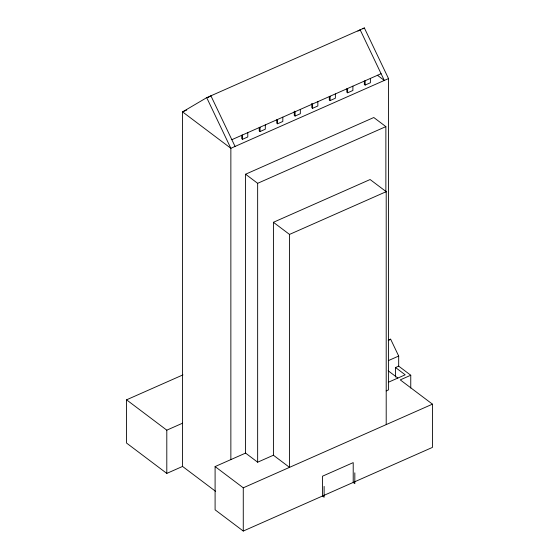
<?xml version="1.0" encoding="UTF-8"?>
<svg xmlns="http://www.w3.org/2000/svg" width="559" height="559" viewBox="0 0 559 559"><rect width="100%" height="100%" fill="white"/><g stroke="black" fill="none" stroke-linecap="round" stroke-linejoin="round"><path stroke-width="0.84" d="M386.192 390.916L388.512 389.889L388.512 78.581L364.363 27.95L206.711 97.664L182.562 111.884L182.562 466.437L215.683 491.396M207.927 97.566L210.918 95.806L235.066 146.437M357.914 31.129L360.157 29.809L384.306 80.44L377.409 75.241M362.903 28.809L364.363 27.95M389.176 340.033L390.636 339.173L398.686 356.048L398.686 366.138L410.76 375.236L410.76 388.051M186.769 110.025L182.562 111.884L230.86 148.296L230.86 459.603M231.845 139.687L381.091 73.69M241.726 135.215L241.726 138.674L242.529 139.282L247.784 136.962L247.784 132.637M259.243 127.473L259.243 130.932L260.047 131.54L265.301 129.213L265.301 124.888M276.761 119.724L276.761 123.183L277.564 123.791L282.819 121.471L282.819 117.145M294.279 111.115L294.279 115.44L295.082 116.048L300.337 113.722L300.337 109.396M311.796 103.366L311.796 107.691L312.6 108.299L317.854 105.979L317.854 101.654M329.307 96.49L329.307 99.949L330.117 100.557L335.372 98.23L335.372 93.905M346.825 88.741L346.825 92.2L347.628 92.808L352.89 90.481L352.89 86.163M364.342 80.999L364.342 84.458L365.146 85.066L370.4 82.739L370.4 78.414M388.512 78.581L230.86 148.296L206.711 97.664M386.206 424.609L386.206 191.667L370.107 179.53L273.414 222.286L289.513 234.424L289.513 467.366L273.414 455.229L257.65 462.202L245.576 453.097L245.576 174.219L373.796 117.516L385.871 126.62L385.871 191.982M245.576 174.219L257.65 183.317L385.871 126.62M289.513 234.424L386.206 191.667M182.562 466.437L166.799 473.403L126.551 443.063L126.551 399.825L182.947 374.886M126.551 399.825L166.799 430.164L182.562 423.198M388.246 340.228L390.636 339.173M388.337 360.625L398.686 356.048M395.534 377.046L395.534 367.529L398.686 366.138M388.379 382.251L405.198 374.809L395.534 367.529M410.76 375.236L400.251 379.882L432.449 404.157L432.449 447.396L243.27 531.05L215.096 509.815L215.096 466.576L245.576 453.097M215.096 466.576L243.27 487.811L432.449 404.157M388.177 370.785L397.84 378.066M365.146 80.741L365.146 85.066M354.825 472.837L354.825 483.647L353.211 482.431L353.211 462.614L322.508 476.191L322.508 496.015L324.115 497.224L324.115 486.414M347.628 88.483L347.628 92.808M330.117 96.232L330.117 100.557M312.6 103.974L312.6 108.299M295.082 111.723L295.082 116.048M277.564 119.465L277.564 123.791M273.414 222.286L273.414 455.229M260.047 127.214L260.047 131.54M257.65 183.317L257.65 462.202M243.27 487.811L243.27 531.05M242.529 134.957L242.529 139.282M166.799 430.164L166.799 473.403"/></g></svg>
